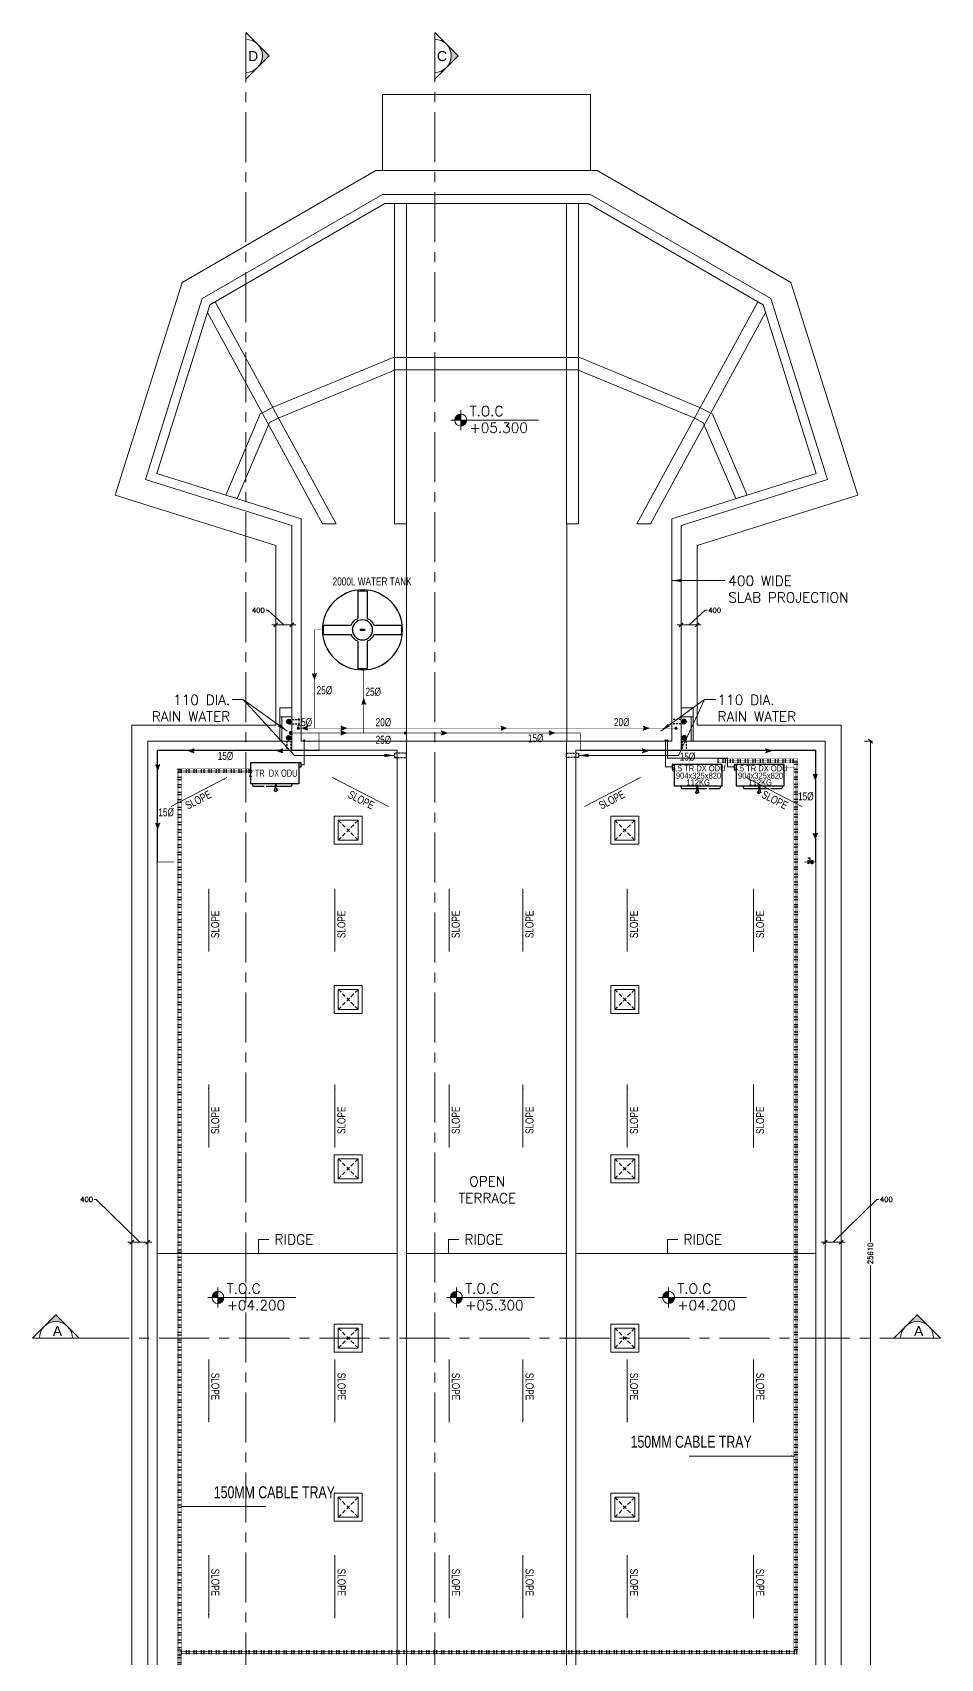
# Model space of a CAD drawing. Header units: millimetres. Extents: x -154478 to 73967, y -24076 to 107303.
# Drawn here: x -153043 to -130358, y 18910 to 59544 of the extents above; entities that cross this region are included whole.
import ezdxf

# ---------------------------------------------------------------- set-up
doc = ezdxf.new("R2010")
doc.units = ezdxf.units.MM
doc.header["$MEASUREMENT"] = 0
doc.header["$PDSIZE"] = -25
for name, pattern in [('( Hidden )', [0.375, 0.25, -0.125]), ('CENTER', [0.6, 0.375, -0.075, 0.075, -0.075]), ('CENTERX2', [4, 2.5, -0.5, 0.5, -0.5]), ('DASHED', [0.75, 0.5, -0.25]), ('DASHED2', [0.375, 0.25, -0.125]), ('HIDDEN', [0.375, 0.25, -0.125])]:
    doc.linetypes.add(name, pattern=pattern)
for name, color, linetype in [('A - Text', 8, 'Continuous'), ('E_LEGEND', 10, 'Continuous'), ('P_DETAIL', 7, 'Continuous'), ('P_DOMESTIC WATER PIPE', 5, 'Continuous'), ('P_RWD', 222, 'Continuous'), ('P_SANITARY', 7, 'Continuous')]:
    doc.layers.add(name, color=color, linetype=linetype)
for name, color, linetype, lineweight in [('CA-ANNO-DIMS', 8, 'Continuous', 15), ('CA-ANNO-TEXT', 8, 'Continuous', 20), ('CA-ELEVATION', 8, 'Continuous', 15), ('M-EQPM', 150, 'Continuous', 30), ('M-PIPE-REF', 30, 'CENTER', 20), ('M_DETAIL', 7, 'Continuous', 9), ('M_REF PIPE', 30, 'Continuous', 9), ('P_Clamp with pipe', 7, 'Continuous', 35), ('P_GRAVITY WATER PIPE', 140, 'DASHED2', 30), ('Railing', 8, 'Continuous', 15)]:
    doc.layers.add(name, color=color, linetype=linetype, lineweight=lineweight)
doc.styles.add('A-TEXT', font='swisscl.ttf')
doc.styles.add('FIRE TEXT', font='swisscl.ttf')
doc.styles.add('ISO STANDARD', font='simplex.shx')
doc.styles.add('PLUMBING TEXT', font='swisscl.ttf')
doc.dimstyles.new('ISO STANDARD', dxfattribs={"dimscale": 100, "dimtxt": 1.25, "dimasz": 1, "dimexe": 0.5, "dimexo": 0.75, "dimgap": 0.25, "dimtad": 0, "dimzin": 9, "dimdsep": 46, "dimtxsty": 'ISO STANDARD', "dimblk": 'OBLIQUE', "dimcen": 0.09, "dimdle": 0.25, "dimclrd": 256, "dimclre": 256, "dimclrt": 256, "dimadec": 0, "dimazin": 2, "dimtfac": 0.09, "dimtofl": 0, "dimtmove": 2, "dimatfit": 0, "dimfxl": 187.5, "dimtolj": 1, "dimtzin": 0, "dimlwd": 9, "dimlwe": 9, "dimarcsym": 2})
pattern_1 = [(90, (-50568.73, 0), (-187.5, 0), []), (90, (-50506.23, 62.5), (-187.5, 0), [])]

# ---------------------------------------------------------------- blocks, each defined once
blk = doc.blocks.new('_Oblique')
at = {"color": 0, "linetype": 'ByBlock', "lineweight": -2}
blk.add_line((-0.5, -0.5), (0.5, 0.5), dxfattribs=at)
blk = doc.blocks.new('water tank')
at = {"layer": 'P_DETAIL', "linetype": 'Continuous'}
for p, q in [((254706, -200419), (254706, -201085)), ((254936, -200419), (254936, -201085)), ((254544, -201247), (253878, -201247)), ((255764, -201247), (255098, -201247)), ((254544, -201477), (253878, -201477)), ((254706, -201639), (254706, -202305)), ((254936, -201639), (254936, -202305)), ((255764, -201477), (255098, -201477))]:
    blk.add_line(p, q, dxfattribs=at)
blk.add_lwpolyline([(254771, -201374), (254871, -201374), (254871, -201349), (254771, -201349)], close=True, dxfattribs=at)
for radius in [975, 245]:
    blk.add_circle((254821, -201362), radius, dxfattribs=at)
for radius, start, end in [(950, 83.0471, 96.9529), (950, 173.0471, 186.9529), (300, 112.5403, 157.4597), (300, 22.5403, 67.4597), (950, 353.0471, 6.9529), (300, 202.5403, 247.4597), (300, 292.5403, 337.4597), (950, 263.0471, 276.9529)]:
    blk.add_arc((254821, -201362), radius, start, end, dxfattribs=at)
blk = doc.blocks.new('LEVEL')
at = {"layer": 'CA-ANNO-TEXT'}
for points in [[(125, 75, 0.414214), (50, 0), (125, 0)], [(200, 0), (125, 0), (125, -75, 0.414214)]]:
    blk.add_hatch(color=256, dxfattribs=at).paths.add_polyline_path(points)
for p, q in [((0, 0), (1098, 0)), ((125, 125), (125, -125))]:
    blk.add_line(p, q, dxfattribs=at)
blk.add_circle((125, 0), 75, dxfattribs=at)
blk = doc.blocks.new('*D60')
at = {"layer": 'CA-ANNO-DIMS', "lineweight": 9, "transparency": 16777216}
for p, q in [((-132108, 41863), (-132108, 29326)), ((-132260, 41838), (-132058, 41838)), ((-132108, 16203), (-132108, 28740)), ((-132260, 16228), (-132058, 16228))]:
    blk.add_line(p, q, dxfattribs=at)
at = {"layer": 'Defpoints', "color": 0, "transparency": 16777216}
for p in [(-132335, 41838), (-132335, 16228), (-132108, 16228)]:
    blk.add_point(p, dxfattribs=at)
at = {"layer": 'CA-ANNO-DIMS', "lineweight": 9, "transparency": 16777216, "xscale": 100, "yscale": 100, "zscale": 100}
for p, rotation in [((-132108, 41838), 90), ((-132108, 16228), 270)]:
    blk.add_blockref('_Oblique', p, dxfattribs=dict(at, rotation=rotation))
at = {"layer": 'CA-ANNO-DIMS', "transparency": 16777216, "insert": (-132108, 29033), "char_height": 125, "attachment_point": 5, "rotation": 90, "style": 'ISO STANDARD'}
blk.add_mtext('\\A1;25610', dxfattribs=at)
blk = doc.blocks.new('aerro')
at = {"layer": 'CA-ANNO-TEXT', "ltscale": 350}
blk.add_hatch(color=256, dxfattribs=at).paths.add_polyline_path([(192253, 36769), (192041, 36557), (192253, 36345, -0.414214)])
blk.add_line((192465, 36133), (192465, 36981), dxfattribs=at)
blk.add_lwpolyline([(192465, 36981), (192041, 36557), (192465, 36133)], dxfattribs=at)
blk.add_arc((192465, 36557), 300, 90, 270, dxfattribs=at)
blk = doc.blocks.new('*D61')
at = {"layer": 'CA-ANNO-DIMS', "lineweight": 9, "transparency": 16777216}
for p, q in [((-133041, 29312), (-131946, 30381)), ((-131946, 30381), (-131896, 30381)), ((-133241, 29312), (-133341, 29312)), ((-133241, 29108), (-133241, 29362)), ((-133241, 29312), (-132841, 29312)), ((-132841, 29108), (-132841, 29362)), ((-132841, 29312), (-132741, 29312))]:
    blk.add_line(p, q, dxfattribs=at)
at = {"layer": 'Defpoints', "color": 0, "transparency": 16777216}
for p in [(-132841, 29312), (-133241, 29033), (-132841, 29033)]:
    blk.add_point(p, dxfattribs=at)
at = {"layer": 'CA-ANNO-DIMS', "lineweight": 9, "transparency": 16777216, "xscale": 100, "yscale": 100, "zscale": 100}
blk.add_blockref('_Oblique', (-133241, 29312), dxfattribs=at)
at = {"layer": 'CA-ANNO-DIMS', "lineweight": 9, "transparency": 16777216, "xscale": 100, "yscale": 100, "zscale": 100, "rotation": 180}
blk.add_blockref('_Oblique', (-132841, 29312), dxfattribs=at)
at = {"layer": 'CA-ANNO-DIMS', "transparency": 16777216, "insert": (-131710, 30381), "char_height": 125, "attachment_point": 5, "style": 'ISO STANDARD'}
blk.add_mtext('\\A1;400', dxfattribs=at)
blk = doc.blocks.new('*D62')
at = {"layer": 'CA-ANNO-DIMS', "lineweight": 9, "transparency": 16777216}
for p, q in [((-151456, 30381), (-151506, 30381)), ((-150361, 29312), (-151456, 30381)), ((-150561, 29312), (-150661, 29312)), ((-150561, 29108), (-150561, 29362)), ((-150161, 29312), (-150561, 29312)), ((-150161, 29108), (-150161, 29362)), ((-150161, 29312), (-150061, 29312))]:
    blk.add_line(p, q, dxfattribs=at)
at = {"layer": 'Defpoints', "color": 0, "transparency": 16777216}
for p in [(-150561, 29312), (-150561, 29033), (-150161, 29033)]:
    blk.add_point(p, dxfattribs=at)
at = {"layer": 'CA-ANNO-DIMS', "lineweight": 9, "transparency": 16777216, "xscale": 100, "yscale": 100, "zscale": 100}
blk.add_blockref('_Oblique', (-150561, 29312), dxfattribs=at)
at = {"layer": 'CA-ANNO-DIMS', "lineweight": 9, "transparency": 16777216, "xscale": 100, "yscale": 100, "zscale": 100, "rotation": 180}
blk.add_blockref('_Oblique', (-150161, 29312), dxfattribs=at)
at = {"layer": 'CA-ANNO-DIMS', "transparency": 16777216, "insert": (-151691, 30381), "char_height": 125, "attachment_point": 5, "style": 'ISO STANDARD'}
blk.add_mtext('\\A1;400', dxfattribs=at)
blk = doc.blocks.new('*D65')
at = {"layer": 'CA-ANNO-DIMS', "lineweight": 9, "transparency": 16777216}
for p, q in [((-147166, 45105), (-147216, 45105)), ((-146761, 44744), (-147166, 45105)), ((-146961, 44744), (-147061, 44744)), ((-146961, 44540), (-146961, 44794)), ((-146561, 44744), (-146961, 44744)), ((-146561, 44540), (-146561, 44794)), ((-146561, 44744), (-146461, 44744))]:
    blk.add_line(p, q, dxfattribs=at)
at = {"layer": 'Defpoints', "color": 0, "transparency": 16777216}
for p in [(-146961, 44744), (-146961, 44465), (-146561, 44465)]:
    blk.add_point(p, dxfattribs=at)
at = {"layer": 'CA-ANNO-DIMS', "lineweight": 9, "transparency": 16777216, "xscale": 100, "yscale": 100, "zscale": 100}
blk.add_blockref('_Oblique', (-146961, 44744), dxfattribs=at)
at = {"layer": 'CA-ANNO-DIMS', "lineweight": 9, "transparency": 16777216, "xscale": 100, "yscale": 100, "zscale": 100, "rotation": 180}
blk.add_blockref('_Oblique', (-146561, 44744), dxfattribs=at)
at = {"layer": 'CA-ANNO-DIMS', "transparency": 16777216, "insert": (-147402, 45105), "char_height": 125, "attachment_point": 5, "style": 'ISO STANDARD'}
blk.add_mtext('\\A1;400', dxfattribs=at)
blk = doc.blocks.new('*D66')
at = {"layer": 'CA-ANNO-DIMS', "lineweight": 9, "transparency": 16777216}
for p, q in [((-136641, 44744), (-136235, 45105)), ((-136235, 45105), (-136185, 45105)), ((-136841, 44744), (-136941, 44744)), ((-136841, 44540), (-136841, 44794)), ((-136841, 44744), (-136441, 44744)), ((-136441, 44540), (-136441, 44794)), ((-136441, 44744), (-136341, 44744))]:
    blk.add_line(p, q, dxfattribs=at)
at = {"layer": 'Defpoints', "color": 0, "transparency": 16777216}
for p in [(-136441, 44744), (-136841, 44465), (-136441, 44465)]:
    blk.add_point(p, dxfattribs=at)
at = {"layer": 'CA-ANNO-DIMS', "lineweight": 9, "transparency": 16777216, "xscale": 100, "yscale": 100, "zscale": 100}
blk.add_blockref('_Oblique', (-136841, 44744), dxfattribs=at)
at = {"layer": 'CA-ANNO-DIMS', "lineweight": 9, "transparency": 16777216, "xscale": 100, "yscale": 100, "zscale": 100, "rotation": 180}
blk.add_blockref('_Oblique', (-136441, 44744), dxfattribs=at)
at = {"layer": 'CA-ANNO-DIMS', "transparency": 16777216, "insert": (-135999, 45105), "char_height": 125, "attachment_point": 5, "style": 'ISO STANDARD'}
blk.add_mtext('\\A1;400', dxfattribs=at)
blk = doc.blocks.new('Rain Water Pipe')
at = {"layer": 'P_RWD'}
h = blk.add_hatch(dxfattribs=at)
h.set_pattern_fill('ANSI38', color=256, scale=0.02, angle=467.4449, style=0)
h.set_pattern_definition([(332.444883, (-184895.362, 333143.3346), (2.89126049, 5.54103896), []), (62.444883, (-184895.362, 333143.3346), (0.24148202, 13.97333841), [15.625, -9.375])])
edge = h.paths.add_edge_path()
edge.add_arc((13745, 46924), 50, 0, 360)
for radius in [55, 50]:
    blk.add_circle((13745, 46924), radius, dxfattribs=at)
blk = doc.blocks.new('WASTE WATER ARROW')
at = {"ltscale": 0.025}
blk.add_hatch(color=256, dxfattribs=at).paths.add_polyline_path([(481737.2, -256822.5), (481729.9, -256825.3), (481737.2, -256828), (481735.7, -256825.3)])
at = {"color": 7, "linetype": 'ByBlock', "lineweight": 5, "ltscale": 0.025}
blk.add_lwpolyline([(481737.2, -256822.5), (481729.9, -256825.3), (481737.2, -256828), (481735.7, -256825.3)], close=True, dxfattribs=at)
blk = doc.blocks.new('Control Valve-1')
at = {"layer": 'P_SANITARY', "linetype": 'ByBlock'}
for p, q in [((-50, 37), (-50, -38)), ((-40, 37), (-40, -38)), ((40, 32), (-40, -33)), ((-40, 32), (40, -33)), ((0, 0), (0, 75)), ((0, 75), (48, 75)), ((40, 37), (40, -38)), ((50, 37), (50, -38))]:
    blk.add_line(p, q, dxfattribs=at)
blk = doc.blocks.new('17 TR DX ODU')
at = {"layer": 'M-EQPM'}
for points in [[(-312, 775), (-312, 825), (-188, 825), (-188, 775)], [(227, 613), (292, 587)], [(292, 587), (292, -39)], [(227, 202), (292, 228)], [(227, 202), (292, 177)], [(321, 199), (321, 221), (385, 221), (385, 248), (419, 199)], [(321, 199), (321, 177), (385, 177), (385, 150), (419, 199)], [(227, -391), (292, -366)], [(292, -90), (292, -366)]]:
    blk.add_lwpolyline(points, dxfattribs=at)
blk.add_lwpolyline([(-312, -425), (-312, 775), (227, 775), (227, -425)], close=True, dxfattribs=at)

msp = doc.modelspace()

# ---------------------------------------------------------------- hatches: boundary and pattern name
at = {"layer": 'E_LEGEND', "ltscale": 500}
h = msp.add_hatch(dxfattribs=at)
h.set_pattern_fill('ANSI32', color=5, scale=500, angle=135)
h.set_pattern_definition([(180, (-50568.73, 0), (-1e-14, -187.5), []), (180, (-50631.23, 62.5), (-1e-14, -187.5), [])])
h.paths.add_polyline_path([(-149321.469, 17781.558), (-149421.469, 17781.558), (-149421.469, 41142.043), (-149321.469, 41142.043)])
h = msp.add_hatch(dxfattribs=at)
h.set_pattern_fill('ANSI32', color=5, scale=500, angle=45)
h.set_pattern_definition(pattern_1)
h.paths.add_polyline_path([(-147590.316, 41042.043), (-147590.316, 41142.043), (-149321.469, 41142.043), (-149321.469, 41042.043)])
h = msp.add_hatch(dxfattribs=at)
h.set_pattern_fill('ANSI32', color=5, scale=500, angle=45)
h.set_pattern_definition([(90, (-37164.46, 248.86), (-187.5, 0), []), (90, (-37101.96, 311.36), (-187.5, 0), [])])
h.paths.add_polyline_path([(-134019.751, 41290.904), (-134019.751, 41390.904), (-135917.195, 41390.904), (-135917.195, 41290.904)])
h = msp.add_hatch(dxfattribs=at)
h.set_pattern_fill('ANSI32', color=5, scale=500, angle=135)
h.set_pattern_definition([(180, (-35167.02, 1693.65), (-1e-14, -187.5), []), (180, (-35229.52, 1756.15), (-1e-14, -187.5), [])])
h.paths.add_polyline_path([(-133919.751, 41390.904), (-134019.751, 41390.904), (-134019.751, 19114.053), (-133919.751, 19114.053)])
at = {"layer": 'E_LEGEND'}
h = msp.add_hatch(dxfattribs=at)
h.set_pattern_fill('ANSI32', color=5, scale=500, angle=45)
h.set_pattern_definition(pattern_1)
h.paths.add_polyline_path([(-149321.469, 19014.053), (-149321.469, 19114.053), (-133917.756, 19114.053), (-133917.756, 19014.053)])
at = {"layer": 'P_GRAVITY WATER PIPE', "linetype": 'ByBlock', "lineweight": 0}
h = msp.add_hatch(dxfattribs=at)
h.set_pattern_fill('ANSI38', color=256, scale=30, angle=495, style=0)
h.set_pattern_definition([(180, (-155401.1277, -266097.006), (-2e-15, -3.75), []), (270, (-155401.1277, -266097.006), (3.75, -7.5), [9.375, -5.625])])
edge = h.paths.add_edge_path()
edge.add_arc((-146597.885, 42040.674), 25, 450, 810)
h = msp.add_hatch(dxfattribs=at)
h.set_pattern_fill('ANSI38', color=256, scale=30, angle=495, style=0)
h.set_pattern_definition([(180, (-155205.5696, -265979.422), (-2e-15, -3.75), []), (270, (-155205.5696, -265979.422), (3.75, -7.5), [9.375, -5.625])])
edge = h.paths.add_edge_path()
edge.add_arc((-146402.327, 42158.258), 25, 450, 810)
h = msp.add_hatch(dxfattribs=at)
h.set_pattern_fill('ANSI38', color=256, scale=30, angle=495, style=0)
h.set_pattern_definition([(180, (-152529.424, -266097.5295), (-2e-15, -3.75), []), (270, (-152529.424, -266097.5295), (3.75, -7.5), [9.375, -5.625])])
edge = h.paths.add_edge_path()
edge.add_arc((-143726.181, 42040.15), 25, 450, 810)
h = msp.add_hatch(dxfattribs=at)
h.set_pattern_fill('ANSI38', color=256, scale=30, angle=495, style=0)
h.set_pattern_definition([(180, (-145771.657, -265979.422), (-2e-15, -3.75), []), (270, (-145771.657, -265979.422), (3.75, -7.5), [9.375, -5.625])])
edge = h.paths.add_edge_path()
edge.add_arc((-136968.414, 42158.258), 25, 450, 810)

# ---------------------------------------------------------------- linework, layer by layer
at = {"layer": 'CA-ANNO-DIMS'}
msp.add_lwpolyline([(-146560.702, 42438.083), (-146860.702, 42438.083), (-146860.702, 41838.083), (-146560.702, 41838.083)], close=True, dxfattribs=at)
at = {"layer": 'CA-ANNO-TEXT', "linetype": 'CENTERX2', "ltscale": 500}
for p, q in [((-147711.927, 305.269), (-147711.927, 58377.072)), ((-142993.614, 305.269), (-142993.614, 58377.072)), ((-151876.752, 26918.083), (-131524.652, 26918.083))]:
    msp.add_line(p, q, dxfattribs=at)
at = {"layer": 'CA-ELEVATION'}
for p, q in [((-150223.278, 48375.9), (-146560.702, 47224.966)), ((-146330.702, 47393.779), (-149934.905, 48526.37)), ((-150160.702, 16228.083), (-150160.702, 41838.083)), ((-150160.702, 41838.083), (-146560.702, 41838.083)), ((-143700.702, 41838.083), (-139700.702, 41838.083)), ((-136840.702, 41838.083), (-133240.702, 41838.083)), ((-133240.702, 41838.083), (-133240.702, 16228.083)), ((-143930.702, 29033.083), (-149930.702, 29033.083)), ((-143700.702, 29033.083), (-139700.702, 29033.083)), ((-139470.702, 29033.083), (-133470.702, 29033.083))]:
    msp.add_line(p, q, dxfattribs=at)
at = {"layer": 'CA-ELEVATION', "linetype": 'DASHED', "ltscale": 200}
for p, q in [((-145405.702, 39858.083), (-144905.702, 39358.083)), ((-145405.702, 39358.083), (-144905.702, 39858.083)), ((-138495.702, 39858.083), (-137995.702, 39358.083)), ((-138495.702, 39358.083), (-137995.702, 39858.083)), ((-145405.702, 35628.083), (-144905.702, 35128.083)), ((-145405.702, 35128.083), (-144905.702, 35628.083)), ((-138495.702, 35628.083), (-137995.702, 35128.083)), ((-138495.702, 35128.083), (-137995.702, 35628.083)), ((-145405.702, 31398.083), (-144905.702, 30898.083)), ((-145405.702, 30898.083), (-144905.702, 31398.083)), ((-138495.702, 31398.083), (-137995.702, 30898.083)), ((-138495.702, 30898.083), (-137995.702, 31398.083)), ((-145405.702, 27168.083), (-144905.702, 26668.083)), ((-145405.702, 26668.083), (-144905.702, 27168.083)), ((-138495.702, 27168.083), (-137995.702, 26668.083)), ((-138495.702, 26668.083), (-137995.702, 27168.083)), ((-145405.702, 22938.083), (-144905.702, 22438.083)), ((-145405.702, 22438.083), (-144905.702, 22938.083)), ((-138495.702, 22938.083), (-137995.702, 22438.083)), ((-138495.702, 22438.083), (-137995.702, 22938.083))]:
    msp.add_line(p, q, dxfattribs=at)
at = {"layer": 'CA-ELEVATION'}
for points in [[(-139100.702, 56098.083), (-139100.702, 57998.083), (-144300.702, 57998.083), (-144300.702, 56098.083)], [(-150560.702, 15828.083), (-150560.702, 42238.083), (-146960.702, 42238.083), (-146960.702, 46721.736), (-150975.555, 47983.369), (-149305.261, 53298.686), (-144461.616, 56098.083), (-138939.787, 56098.083), (-134096.142, 53298.686), (-132425.849, 47983.369), (-136440.702, 46721.736), (-136440.702, 42238.083), (-132840.702, 42238.083), (-132840.702, 15828.083)], [(-139470.702, 41608.083), (-136840.702, 41608.083), (-136840.702, 47224.966), (-133178.125, 48375.9), (-134598.544, 52896.05), (-139100.702, 55498.083), (-144300.702, 55498.083), (-148802.859, 52896.05), (-150223.278, 48375.9)], [(-139700.702, 41838.083), (-137070.702, 41838.083), (-137070.702, 47393.779), (-133466.498, 48526.37), (-134791.131, 52741.706), (-139162.386, 55268.083), (-144239.018, 55268.083), (-148610.272, 52741.706), (-149934.905, 48526.37)], [(-146560.702, 47224.966), (-146560.702, 41608.083), (-143930.702, 41608.083)], [(-146330.702, 47393.779), (-146330.702, 41838.083), (-143700.702, 41838.083)], [(-143697.181, 41838.083), (-143697.181, 47268.083)], [(-139697.181, 41838.083), (-139697.181, 47268.083)], [(-143930.702, 16228.083), (-143930.702, 41608.083)], [(-139700.702, 41838.083), (-139700.702, 16458.083), (-143700.702, 16458.083), (-143700.702, 41838.083)], [(-139470.702, 41608.083), (-139470.702, 16228.083)]]:
    msp.add_lwpolyline(points, dxfattribs=at)
for points in [[(-143700.702, 55268.083), (-144000.702, 55268.083), (-144000.702, 47268.083), (-143700.702, 47268.083)], [(-139700.702, 55268.083), (-139400.702, 55268.083), (-139400.702, 47268.083), (-139700.702, 47268.083)], [(-148478.527, 52813.421), (-145459.918, 47268.083), (-145801.486, 47268.083), (-148672.778, 52542.794), (-148610.272, 52741.706)], [(-134922.877, 52813.421), (-137941.486, 47268.083), (-137599.918, 47268.083), (-134728.625, 52542.794), (-134789.529, 52740.78)], [(-147927.535, 47895.571), (-147120.513, 49796.292), (-146906.664, 49904.301), (-143970.916, 51118.083), (-143700.702, 51118.083), (-139700.702, 51118.083), (-139430.488, 51118.083), (-136496.878, 49905.186), (-136286.076, 49790.436), (-135473.917, 47895.555), (-135186.265, 47985.947), (-136051.305, 50004.206), (-136367.484, 50176.318), (-139370.916, 51418.083), (-139700.702, 51418.083), (-143700.702, 51418.083), (-144030.488, 51418.083), (-147031.78, 50177.202), (-147353.751, 50014.584), (-148215.09, 47985.932)], [(-146860.702, 42668.083), (-146560.702, 42668.083), (-146560.702, 42438.083), (-146860.702, 42438.083)], [(-136540.702, 42668.083), (-136840.702, 42668.083), (-136840.702, 42438.083), (-136540.702, 42438.083)], [(-145505.702, 39958.083), (-144805.702, 39958.083), (-144805.702, 39258.083), (-145505.702, 39258.083)], [(-145405.702, 39858.083), (-144905.702, 39858.083), (-144905.702, 39358.083), (-145405.702, 39358.083)], [(-138595.702, 39958.083), (-137895.702, 39958.083), (-137895.702, 39258.083), (-138595.702, 39258.083)], [(-137995.702, 39858.083), (-138495.702, 39858.083), (-138495.702, 39358.083), (-137995.702, 39358.083)], [(-145505.702, 35728.083), (-144805.702, 35728.083), (-144805.702, 35028.083), (-145505.702, 35028.083)], [(-145405.702, 35628.083), (-144905.702, 35628.083), (-144905.702, 35128.083), (-145405.702, 35128.083)], [(-138595.702, 35728.083), (-137895.702, 35728.083), (-137895.702, 35028.083), (-138595.702, 35028.083)], [(-137995.702, 35628.083), (-138495.702, 35628.083), (-138495.702, 35128.083), (-137995.702, 35128.083)], [(-145505.702, 31498.083), (-144805.702, 31498.083), (-144805.702, 30798.083), (-145505.702, 30798.083)], [(-145405.702, 31398.083), (-144905.702, 31398.083), (-144905.702, 30898.083), (-145405.702, 30898.083)], [(-138595.702, 31498.083), (-137895.702, 31498.083), (-137895.702, 30798.083), (-138595.702, 30798.083)], [(-137995.702, 31398.083), (-138495.702, 31398.083), (-138495.702, 30898.083), (-137995.702, 30898.083)], [(-145505.702, 27268.083), (-144805.702, 27268.083), (-144805.702, 26568.083), (-145505.702, 26568.083)], [(-138595.702, 27268.083), (-137895.702, 27268.083), (-137895.702, 26568.083), (-138595.702, 26568.083)], [(-145405.702, 27168.083), (-144905.702, 27168.083), (-144905.702, 26668.083), (-145405.702, 26668.083)], [(-137995.702, 27168.083), (-138495.702, 27168.083), (-138495.702, 26668.083), (-137995.702, 26668.083)], [(-145505.702, 23038.083), (-144805.702, 23038.083), (-144805.702, 22338.083), (-145505.702, 22338.083)], [(-145405.702, 22938.083), (-144905.702, 22938.083), (-144905.702, 22438.083), (-145405.702, 22438.083)], [(-138595.702, 23038.083), (-137895.702, 23038.083), (-137895.702, 22338.083), (-138595.702, 22338.083)], [(-137995.702, 22938.083), (-138495.702, 22938.083), (-138495.702, 22438.083), (-137995.702, 22438.083)]]:
    msp.add_lwpolyline(points, close=True, dxfattribs=at)
msp.add_lwpolyline([(-146560.702, 41608.083), (-149930.702, 41608.083), (-149930.702, 16458.083), (-145700.702, 16458.083), (-145700.702, 10420.993, -0.327599679), (-146702.004, 9056.765), (-152173.248, 7337.473), (-150332.549, 1479.877), (-144767.535, 3228.635, -0.153422377), (-138633.868, 3228.635), (-133068.854, 1479.877), (-131228.155, 7337.473), (-136699.399, 9056.765, -0.327599679), (-137700.702, 10420.993), (-137700.702, 16458.083), (-133470.702, 16458.083), (-133470.702, 41608.083), (-136840.702, 41608.083)], format="xyb", dxfattribs=at)
at = {"layer": 'E_LEGEND', "color": 5, "ltscale": 500, "const_width": 5}
for points in [[(-149321.469, 17781.558), (-149421.469, 17781.558), (-149421.469, 41142.043), (-149321.469, 41142.043)], [(-147590.316, 41042.043), (-147590.316, 41142.043), (-149321.469, 41142.043), (-149321.469, 41042.043)], [(-134019.751, 41290.904), (-134019.751, 41390.904), (-135917.195, 41390.904), (-135917.195, 41290.904)], [(-134019.751, 41390.904), (-133919.751, 41390.904), (-133919.751, 19114.053), (-134019.751, 19114.053)], [(-149321.469, 19014.053), (-149321.469, 19114.053), (-133917.756, 19114.053), (-133917.756, 19014.053)]]:
    msp.add_lwpolyline(points, close=True, dxfattribs=at)
at = {"layer": 'E_LEGEND', "linetype": '( Hidden )', "ltscale": 500, "const_width": 10}
for points in [[(-149266.739, 17896.308), (-149404.164, 17896.308), (-149404.164, 41089.136), (-147590.316, 41089.136)], [(-149266.739, 17990.718), (-149368.036, 17990.718), (-149368.036, 19088.043), (-133988.571, 19088.043), (-133988.571, 41167.287), (-134261.338, 41167.287)], [(-149266.739, 18088.342), (-149340.761, 18088.342), (-149340.761, 19039.191), (-133948.475, 19039.191), (-133948.475, 41361.182), (-135738.604, 41361.182), (-135738.604, 41184.616), (-135811.434, 41184.616)]]:
    msp.add_lwpolyline(points, dxfattribs=at)
at = {"layer": 'M_REF PIPE', "const_width": 25}
for points in [[(-146340.219, 41242.878), (-146256.882, 41242.878), (-146256.882, 41838.083)], [(-137229, 41838.109), (-137229, 41192.429), (-137061.53, 41192.429)], [(-137176.407, 41838.083), (-137176.407, 41409.988), (-135678.904, 41409.988), (-135678.904, 41192.429), (-135511.434, 41192.429)]]:
    msp.add_lwpolyline(points, dxfattribs=at)
at = {"layer": 'M_REF PIPE'}
for centre in [(-146256.882, 41852.511), (-137229.877, 41852.511), (-137176.407, 41852.511)]:
    msp.add_circle(centre, 14.428, dxfattribs=at)
at = {"layer": 'P_Clamp with pipe', "lineweight": 0, "ltscale": 10}
for p, q in [((-146597.885, 42076.728), (-146565.811, 42076.728)), ((-146597.885, 42071.728), (-146565.811, 42071.728)), ((-146597.885, 42009.62), (-146565.811, 42009.62)), ((-146597.885, 42004.62), (-146565.811, 42004.62)), ((-146560.702, 42076.728), (-146553.671, 42076.728)), ((-146560.702, 42071.728), (-146553.671, 42071.728)), ((-146560.702, 42009.62), (-146553.671, 42009.62)), ((-146560.702, 42004.62), (-146553.671, 42004.62)), ((-146560.293, 42071.728), (-146560.293, 42076.728)), ((-146560.293, 42009.62), (-146560.293, 42004.62)), ((-146559.631, 42071.728), (-146559.631, 42076.728)), ((-146559.631, 42009.62), (-146559.631, 42004.62)), ((-146558.969, 42071.728), (-146558.969, 42076.728)), ((-146558.969, 42009.62), (-146558.969, 42004.62)), ((-146558.306, 42071.728), (-146558.306, 42076.728)), ((-146558.306, 42009.62), (-146558.306, 42004.62)), ((-146557.644, 42071.728), (-146557.644, 42076.728)), ((-146557.644, 42009.62), (-146557.644, 42004.62)), ((-146556.982, 42071.728), (-146556.982, 42076.728)), ((-146556.982, 42009.62), (-146556.982, 42004.62)), ((-146556.32, 42071.728), (-146556.32, 42076.728)), ((-146556.32, 42009.62), (-146556.32, 42004.62)), ((-146555.658, 42071.728), (-146555.658, 42076.728)), ((-146555.658, 42009.62), (-146555.658, 42004.62)), ((-146554.995, 42071.728), (-146554.995, 42076.728)), ((-146554.995, 42009.62), (-146554.995, 42004.62)), ((-146554.333, 42071.728), (-146554.333, 42076.728)), ((-146554.333, 42009.62), (-146554.333, 42004.62)), ((-146553.671, 42071.728), (-146553.671, 42076.728)), ((-146553.671, 42009.62), (-146553.671, 42004.62))]:
    msp.add_line(p, q, dxfattribs=at)
for points in [[(-146565.811, 42082.566), (-146565.811, 42065.89), (-146564.029, 42065.89), (-146564.029, 42082.566)], [(-146565.811, 41998.782), (-146565.811, 42015.458), (-146564.029, 42015.458), (-146564.029, 41998.782)], [(-146564.029, 42080.479), (-146564.029, 42067.977), (-146560.702, 42067.977), (-146560.702, 42080.479)], [(-146564.029, 42000.869), (-146564.029, 42013.371), (-146560.702, 42013.371), (-146560.702, 42000.869)]]:
    msp.add_lwpolyline(points, close=True, dxfattribs=at)
for radius in [36.054, 31.054]:
    msp.add_arc((-146597.885, 42040.674), radius, 90, 270, dxfattribs=at)
at = {"layer": 'P_GRAVITY WATER PIPE', "lineweight": 30, "ltscale": 500, "const_width": 15}
for points in [[(-146000.005, 42158.258), (-146000.005, 42158.258), (-146000.005, 44615.931), (-145773.733, 44615.931)], [(-144766.543, 42040.15), (-144766.543, 42040.15), (-144766.543, 43647.519)], [(-145888.501, 42040.15), (-145888.501, 41592.714), (-149915.333, 41592.714), (-149915.333, 38814.202), (-149510.874, 38814.202)], [(-146568.889, 42040.15), (-143755.181, 42040.15)], [(-146373.327, 42158.258), (-143697.181, 42158.258)], [(-143697.181, 42158.258), (-136997.414, 42158.258)], [(-143697.181, 42040.15), (-139357.708, 42040.15), (-139357.708, 41592.714), (-133486.071, 41592.714), (-133486.071, 38814.202), (-133763.259, 38814.202)]]:
    msp.add_lwpolyline(points, dxfattribs=at)
at = {"layer": 'P_GRAVITY WATER PIPE', "linetype": 'ByBlock', "lineweight": 0}
for centre, radius in [((-146597.885, 42040.674), 29), ((-146597.885, 42040.674), 25), ((-146402.327, 42158.258), 29), ((-146402.327, 42158.258), 25), ((-143726.181, 42040.15), 29), ((-143726.181, 42040.15), 25), ((-136968.414, 42158.258), 29), ((-136968.414, 42158.258), 25)]:
    msp.add_circle(centre, radius, dxfattribs=at)
at = {"layer": 'P_RWD', "linetype": 'DASHED', "ltscale": 100}
for p, q in [((-146640.702, 42378.083), (-146330.702, 42378.083)), ((-146640.702, 42268.083), (-146330.702, 42268.083)), ((-136760.702, 42378.083), (-137070.702, 42378.083)), ((-136760.702, 42268.083), (-137070.702, 42268.083)), ((-146690.702, 41918.083), (-146690.702, 41608.083)), ((-146585.702, 41918.083), (-146585.702, 41608.083)), ((-136815.702, 41918.083), (-136815.702, 41608.083)), ((-136710.702, 41918.083), (-136710.702, 41608.083))]:
    msp.add_line(p, q, dxfattribs=at)
for points in [[(-143700.702, 41533.083), (-144000.702, 41533.083), (-144000.702, 41423.083), (-143700.702, 41423.083)], [(-139700.702, 41533.083), (-139400.702, 41533.083), (-139400.702, 41423.083), (-139700.702, 41423.083)]]:
    msp.add_lwpolyline(points, close=True, dxfattribs=at)
at = {"layer": 'Railing', "color": 1}
for points in [[(-146860.702, 42438.083), (-146810.702, 42438.083), (-146810.702, 41838.083), (-146860.702, 41838.083)], [(-136540.702, 42438.083), (-136590.702, 42438.083), (-136590.702, 41838.083), (-136540.702, 41838.083)]]:
    msp.add_lwpolyline(points, close=True, dxfattribs=at)

# ---------------------------------------------------------------- block references
at = {"layer": 'CA-ANNO-TEXT'}
for name, p, xscale, yscale, zscale in [('aerro', (116903.55, 8698.899), -1.37487631893416, 1.37487631893416, 1.37487631893416), ('aerro', (121621.863, 8698.899), -1.37487631893416, 1.37487631893416, 1.37487631893416), ('LEVEL', (-142593.505, 49857.433, 0.138), 2, 2, 2), ('LEVEL', (-148659.664, 27930.424), 2, 2, 2), ('LEVEL', (-142701.627, 27930.424), 2, 2, 2), ('LEVEL', (-137401.027, 27930.424), 2, 2, 2)]:
    msp.add_blockref(name, p, dxfattribs=dict(at, xscale=xscale, yscale=yscale, zscale=zscale))
at = {"layer": 'CA-ANNO-TEXT', "yscale": 1.37487631893416, "zscale": 1.37487631893416}
for p, xscale, rotation in [((-102198.578, 291533.559), -1.37487631893416, 90), ((-181202.825, 291533.559), 1.37487631893416, 270)]:
    msp.add_blockref('aerro', p, dxfattribs=dict(at, xscale=xscale, rotation=rotation))
at = {"layer": 'M-PIPE-REF', "rotation": 270}
msp.add_blockref('17 TR DX ODU', (-147165.316, 40992.834), dxfattribs=at)
at = {"layer": 'M-PIPE-REF', "xscale": -1, "rotation": 90}
for p in [(-136236.434, 40942.385), (-134686.338, 40942.385)]:
    msp.add_blockref('17 TR DX ODU', p, dxfattribs=at)
at = {"layer": 'P_DETAIL', "xscale": -1.025641025641048, "yscale": 1.025641025641048, "zscale": 1.025641025641048}
msp.add_blockref('water tank', (116555.561, 251141.01), dxfattribs=at)
at = {"layer": 'P_GRAVITY WATER PIPE', "lineweight": 30, "ltscale": 500, "yscale": 18.93378350400246, "zscale": 18.93378350400246}
for p, xscale, rotation in [((4716673.87, -9077582.969), -18.93378350400246, 270), ((-5007440.418, 9163858.153), -18.93378350400246, 90), ((-9267274.516, -4820515.618), -18.93378350400246, 180), ((8979766.856, -4820515.618), 18.93378350400246, 180), ((8983322.756, -4820515.618), 18.93378350400246, 180), ((-9270112.196, -4821081.162), -18.93378350400246, 180), ((-9267896.546, -4821081.162), -18.93378350400246, 180), ((4712758.543, -9079858.612), -18.93378350400246, 270), ((4729187.805, -9080094.794), -18.93378350400246, 270), ((4712758.543, -9081323.037), -18.93378350400246, 270), ((4729187.805, -9081576.531), -18.93378350400246, 270)]:
    msp.add_blockref('WASTE WATER ARROW', p, dxfattribs=dict(at, xscale=xscale, rotation=rotation))
at = {"layer": 'P_GRAVITY WATER PIPE', "lineweight": 30, "ltscale": 500, "xscale": -18.93378350400246, "yscale": 18.93378350400246, "zscale": 18.93378350400246}
for p in [(8975767.594, 4904832.133), (8975767.594, 4904714.026), (8978279.031, 4904714.026), (8980973.303, 4904714.026), (8983299.356, 4904266.589), (8986380.706, 4904266.589)]:
    msp.add_blockref('WASTE WATER ARROW', p, dxfattribs=at)
at = {"layer": 'P_RWD'}
for p in [(-160386.098, -4601.239), (-160386.098, -5006.239)]:
    msp.add_blockref('Rain Water Pipe', p, dxfattribs=at)
at = {"layer": 'P_RWD', "xscale": -1}
for p in [(-123015.305, -4601.239), (-123015.305, -5006.239)]:
    msp.add_blockref('Rain Water Pipe', p, dxfattribs=at)
at = {"layer": 'P_SANITARY', "xscale": -1.265028276789927, "yscale": 1.265028276789927, "zscale": 1.265028276789927}
msp.add_blockref('Control Valve-1', (-133612.006, 38814.26), dxfattribs=at)

# ---------------------------------------------------------------- texts
at = {"layer": 'CA-ANNO-TEXT', "char_height": 250, "attachment_point": 1, "style": 'ISO STANDARD'}
for s, insert, width in [('\\pxql;{\\fArial|b0|i0|c0|p34;D}', (-147657.411, 59080.23), 235.95839), ('\\pxql;{\\fArial|b0|i0|c0|p34;C}', (-142939.098, 59080.23), 235.95839), ('T.O.C\\P+05.300', (-142123.224, 50206.974), 1550.11905), ('400 WIDE\\PSLAB PROJECTION', (-135657.391, 45965.857), 3347.7381), ('\\pxqc;OPEN\\PTERRACE', (-142487.467, 30958.037), 1609.64286), ('RIDGE', (-146994.879, 29505.996, 0.138), 1002.5), ('RIDGE', (-142251.467, 29505.996, 0.138), 1002.5), ('RIDGE', (-136779.717, 29505.996, 0.138), 1002.5), ('T.O.C\\P+04.200', (-148189.383, 28279.965, -0.138), 1550.11905), ('T.O.C\\P+05.300', (-142231.346, 28279.965, -0.138), 1550.11905), ('T.O.C\\P+04.200', (-136930.746, 28279.965, -0.138), 1550.11905), ('\\pxql;{\\fArial|b0|i0|c0|p34;A}', (-152537.634, 27217.505), 235.95839), ('\\pxql;{\\fArial|b0|i0|c0|p34;A}', (-131018.913, 27217.505), 216.8588)]:
    msp.add_mtext(s, dxfattribs=dict(at, insert=insert, width=width))
at = {"layer": 'CA-ANNO-TEXT', "char_height": 200, "style": 'PLUMBING TEXT'}
for insert, attachment_point, rotation in [((-149159.504, 40119.418), 7, 27.2462134), ((-144573.156, 40119.418), 9, 332.7537866), ((-138828.247, 40119.418), 7, 27.2462134), ((-134241.9, 40119.418), 9, 332.7537866), ((-148376.223, 36913.075), 7, 89.8595079), ((-145223.535, 36913.075), 7, 89.8595079), ((-142368.06, 36913.075), 7, 89.8595079), ((-140524.835, 36913.075), 7, 89.8595079), ((-137916.223, 36913.075), 7, 89.8595079), ((-134763.535, 36913.075), 7, 89.8595079), ((-148376.223, 32017.625), 7, 89.8595079), ((-145223.535, 32017.625), 7, 89.8595079), ((-142368.06, 32017.625), 7, 89.8595079), ((-140524.835, 32017.625), 7, 89.8595079), ((-137916.223, 32017.625), 7, 89.8595079), ((-134763.535, 32017.625), 7, 89.8595079), ((-148376.223, 26048.541), 1, 270.1404921), ((-145223.535, 26048.541), 1, 270.1404921), ((-142368.06, 26048.541), 1, 270.1404921), ((-140524.835, 26048.541), 1, 270.1404921), ((-137916.223, 26048.541), 1, 270.1404921), ((-134763.535, 26048.541), 1, 270.1404921), ((-148376.223, 21153.091), 1, 270.1404921), ((-145223.535, 21153.091), 1, 270.1404921), ((-142368.06, 21153.091), 1, 270.1404921), ((-140524.835, 21153.091), 1, 270.1404921), ((-137916.223, 21153.091), 1, 270.1404921), ((-134763.535, 21153.091), 1, 270.1404921)]:
    msp.add_mtext_dynamic_manual_height_columns('SLOPE', width=644.20183, gutter_width=0.625, heights=[0], dxfattribs=dict(at, insert=insert, attachment_point=attachment_point, rotation=rotation))
at = {"layer": 'E_LEGEND', "color": 0, "char_height": 300, "width": 3065.77144, "attachment_point": 3, "style": 'FIRE TEXT'}
for insert in [(-135034.224, 24475.354), (-145447.575, 23213.816)]:
    msp.add_mtext('\\pxql;150MM CABLE TRAY ', dxfattribs=dict(at, insert=insert))
at = {"layer": 'M_DETAIL', "style": 'A-TEXT'}
msp.add_text('2 TR  DX ODU', height=180, rotation=360, dxfattribs=at).set_placement((-147642.943, 40944.427))
at = {"layer": 'M_DETAIL', "color": 0, "lineweight": 40, "char_height": 150, "attachment_point": 7, "style": 'A-TEXT'}
for s, insert in [('\\pxqc;{\\C256;5.5 TR DX ODU}', (-137564.286, 41079.006)), ('\\pxqc;{\\C256;904x325x820}', (-137564.943, 40896.737)), ('\\pxqc;{\\C256;5.5 TR DX ODU}', (-136014.19, 41079.006)), ('\\pxqc;{\\C256;904x325x820}', (-136014.847, 40896.737)), ('\\pxqc;{\\C256;112KG}', (-137574.562, 40725.784)), ('\\pxqc;{\\C256;112KG}', (-136024.466, 40725.784))]:
    msp.add_mtext_dynamic_manual_height_columns(s, width=2324.37569, gutter_width=0.625, heights=[523.601], dxfattribs=dict(at, insert=insert))
at = {"layer": 'P_DOMESTIC WATER PIPE', "color": 7, "linetype": 'HIDDEN', "ltscale": 2, "style": 'FIRE TEXT'}
msp.add_text('2000L WATER TANK', height=200, dxfattribs=at).set_placement((-145543.808, 45725.779))
at = {"layer": 'P_GRAVITY WATER PIPE', "lineweight": 30, "ltscale": 500, "style": 'FIRE TEXT'}
for s, p in [('25%%C', (-145943.834, 43006.28)), ('25%%C', (-144724.721, 42969.88)), ('15%%C', (-146446.021, 42208.368)), ('20%%C', (-144470.636, 42208.368)), ('20%%C', (-138515.499, 42209.118)), ('25%%C', (-144470.636, 41767.518)), ('15%%C', (-140665.674, 41808.655)), ('15%%C', (-148416.136, 41366.718)), ('15%%C', (-136871.224, 41348.668)), ('15%%C', (-133915.574, 40355.218)), ('15%%C', (-149899.036, 39956.13))]:
    msp.add_text(s, height=200, dxfattribs=at).set_placement(p)
at = {"layer": 'P_RWD', "char_height": 250, "width": 2252.5, "style": 'ISO STANDARD'}
for insert, attachment_point in [((-148104.224, 42990.994), 3), ((-135927.179, 42990.994), 1)]:
    msp.add_mtext('110 DIA.\\PRAIN WATER', dxfattribs=dict(at, insert=insert, attachment_point=attachment_point))

# ---------------------------------------------------------------- dimensions: what is measured, and where the dimension line sits
at = {"layer": 'CA-ANNO-DIMS'}
for base, p1, p2, picture, middle in [((-146960.702, 44743.525), (-146560.702, 44465.088), (-146960.702, 44465.088), '*D65', (-147241.392, 45104.633)), ((-150560.702, 29311.52), (-150160.702, 29033.083), (-150560.702, 29033.083), '*D62', (-151530.661, 30381.383))]:
    dim = msp.add_linear_dim(base=base, p1=p1, p2=p2, angle=180, dimstyle='ISO STANDARD', override={"dimtmove": 1}, dxfattribs=at)
    dim.commit()
    dim.dimension.update_dxf_attribs({"geometry": picture, "text_midpoint": middle, "dimtype": 160})
for base, p1, p2, picture, middle in [((-136440.702, 44743.525), (-136840.702, 44465.088), (-136440.702, 44465.088), '*D66', (-136160.011, 45104.633)), ((-132840.702, 29311.52), (-133240.702, 29033.083), (-132840.702, 29033.083), '*D61', (-131870.742, 30381.383))]:
    dim = msp.add_linear_dim(base=base, p1=p1, p2=p2, dimstyle='ISO STANDARD', override={"dimtmove": 1}, dxfattribs=at)
    dim.commit()
    dim.dimension.update_dxf_attribs({"geometry": picture, "text_midpoint": middle, "dimtype": 160})
dim = msp.add_linear_dim(base=(-132108.092, 16228.083), p1=(-132335.477, 41838.083), p2=(-132335.477, 16228.083), angle=90, dimstyle='ISO STANDARD', dxfattribs=at)
dim.commit()
dim.dimension.update_dxf_attribs({"geometry": '*D60', "text_midpoint": (-132108.092, 29033.083)})

# ---------------------------------------------------------------- leaders
at = {"layer": 'A - Text', "color": 2}
for points in [[(-133988.571, 23969.055), (-136640.274, 23969.055)], [(-149321.469, 22707.516), (-147210.865, 22707.516)]]:
    msp.add_leader(points, dimstyle='ISO STANDARD', override={"dimgap": 0.25, "dimtad": 0}, dxfattribs=at)
at = {"layer": 'CA-ANNO-TEXT'}
for points, override in [([(-137070.702, 45848.208), (-135745.646, 45848.208)], {"dimasz": 2.5}), ([(-148187.381, 40922.32), (-149580.329, 40200.695)], {"dimgap": 0.1, "dimtad": 0}), ([(-145545.279, 40922.32), (-144152.331, 40200.695)], {"dimgap": 0.1, "dimtad": 0}), ([(-137856.124, 40922.32), (-139249.072, 40200.695)], {"dimgap": 0.1, "dimtad": 0}), ([(-135214.022, 40922.32), (-133821.074, 40200.695)], {"dimgap": 0.1, "dimtad": 0}), ([(-148641.967, 38145.574), (-148641.967, 36576.802)], {"dimgap": 0.1, "dimtad": 0}), ([(-145489.279, 38145.574), (-145489.279, 36576.802)], {"dimgap": 0.1, "dimtad": 0}), ([(-142633.804, 38145.574), (-142633.804, 36576.802)], {"dimgap": 0.1, "dimtad": 0}), ([(-140790.579, 38145.574), (-140790.579, 36576.802)], {"dimgap": 0.1, "dimtad": 0}), ([(-138181.967, 38145.574), (-138181.967, 36576.802)], {"dimgap": 0.1, "dimtad": 0}), ([(-135029.279, 38145.574), (-135029.279, 36576.802)], {"dimgap": 0.1, "dimtad": 0}), ([(-148641.967, 33250.124), (-148641.967, 31681.352)], {"dimgap": 0.1, "dimtad": 0}), ([(-145489.279, 33250.124), (-145489.279, 31681.352)], {"dimgap": 0.1, "dimtad": 0}), ([(-142633.804, 33250.124), (-142633.804, 31681.352)], {"dimgap": 0.1, "dimtad": 0}), ([(-140790.579, 33250.124), (-140790.579, 31681.352)], {"dimgap": 0.1, "dimtad": 0}), ([(-138181.967, 33250.124), (-138181.967, 31681.352)], {"dimgap": 0.1, "dimtad": 0}), ([(-135029.279, 33250.124), (-135029.279, 31681.352)], {"dimgap": 0.1, "dimtad": 0}), ([(-147395.752, 29033.083), (-147395.752, 29381.333), (-147135.28, 29381.333)], {"dimgap": 0.1}), ([(-142652.339, 29033.083), (-142652.339, 29381.333), (-142391.867, 29381.333)], {"dimgap": 0.1}), ([(-137180.589, 29033.083), (-137180.589, 29381.333), (-136920.117, 29381.333)], {"dimgap": 0.1}), ([(-148641.967, 24816.041), (-148641.967, 26384.814)], {"dimgap": 0.1, "dimtad": 0}), ([(-145489.279, 24816.041), (-145489.279, 26384.814)], {"dimgap": 0.1, "dimtad": 0}), ([(-142633.804, 24816.041), (-142633.804, 26384.814)], {"dimgap": 0.1, "dimtad": 0}), ([(-140790.579, 24816.041), (-140790.579, 26384.814)], {"dimgap": 0.1, "dimtad": 0}), ([(-138181.967, 24816.041), (-138181.967, 26384.814)], {"dimgap": 0.1, "dimtad": 0}), ([(-135029.279, 24816.041), (-135029.279, 26384.814)], {"dimgap": 0.1, "dimtad": 0}), ([(-148641.967, 19920.591), (-148641.967, 21489.364)], {"dimgap": 0.1, "dimtad": 0}), ([(-145489.279, 19920.591), (-145489.279, 21489.364)], {"dimgap": 0.1, "dimtad": 0}), ([(-142633.804, 19920.591), (-142633.804, 21489.364)], {"dimgap": 0.1, "dimtad": 0}), ([(-140790.579, 19920.591), (-140790.579, 21489.364)], {"dimgap": 0.1, "dimtad": 0}), ([(-138181.967, 19920.591), (-138181.967, 21489.364)], {"dimgap": 0.1, "dimtad": 0}), ([(-135029.279, 19920.591), (-135029.279, 21489.364)], {"dimgap": 0.1, "dimtad": 0})]:
    msp.add_leader(points, dimstyle='ISO STANDARD', override=override, dxfattribs=at)
at = {"layer": 'P_RWD'}
for points in [[(-146683.798, 42088.12), (-147777.986, 42873.345), (-148056.936, 42873.345)], [(-144000.702, 41478.083), (-146494.611, 41478.083), (-147777.986, 42873.345)], [(-139400.702, 41478.083), (-136906.792, 41478.083), (-136253.417, 42873.345)], [(-137347.605, 42088.12), (-136253.417, 42873.345), (-135974.467, 42873.345)]]:
    msp.add_leader(points, dimstyle='ISO STANDARD', override={"dimasz": 2.5}, dxfattribs=at)

doc.saveas('drawing.dxf')
